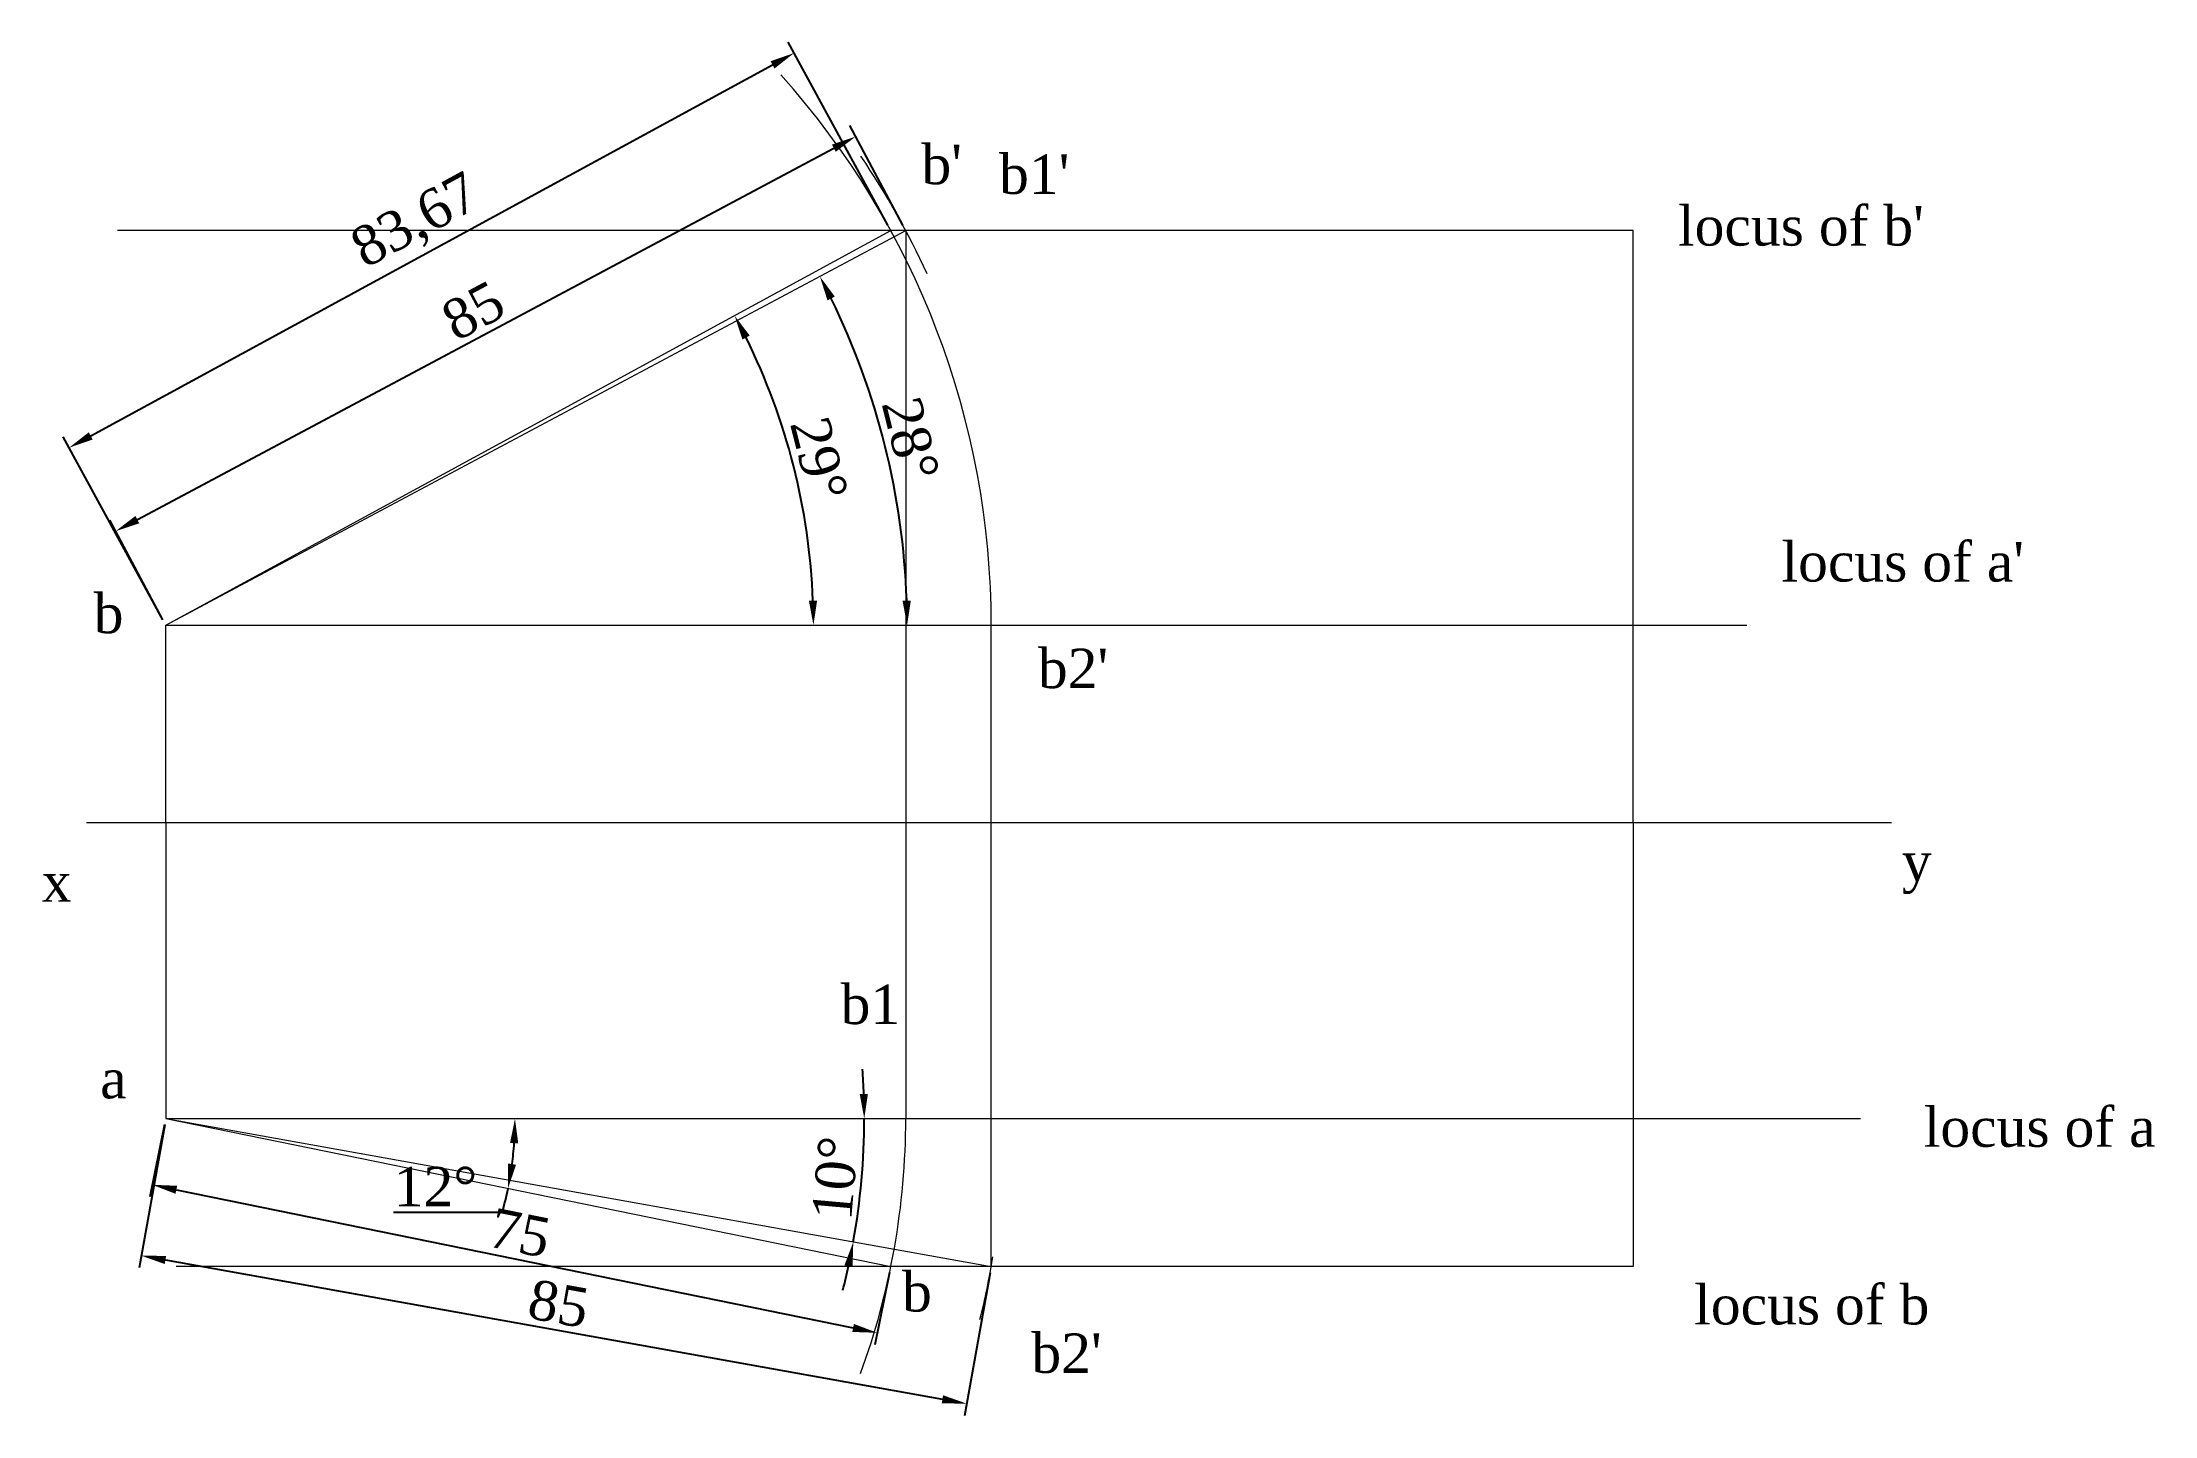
# Paper-space layout 'Layout13' of a CAD drawing. Header units: millimetres. Extents: x 39 to 253, y 28 to 167.
import ezdxf

# ---------------------------------------------------------------- set-up
doc = ezdxf.new("R2010")
doc.units = ezdxf.units.MM
doc.layers.add('PROJECTION LINE', color=5, linetype='Continuous', lineweight=5)
doc.layers.add('XY LINE', color=1, linetype='Continuous', lineweight=15)
doc.styles.get("Standard").update_dxf_attribs({"font": 'times.ttf', "height": 4})
doc.dimstyles.new('ISO-25', dxfattribs={"dimtxt": 4, "dimasz": 2.5, "dimexe": 1.25, "dimexo": 0.625, "dimtad": 1, "dimtoh": 1, "dimtxsty": 'Standard', "dimcen": 2.5, "dimadec": 0, "dimazin": 0, "dimtfac": 1, "dimtmove": 0, "dimatfit": 3, "dimfxl": 1, "dimarcsym": 0})

# ---------------------------------------------------------------- blocks, each defined once
blk = doc.blocks.new('*D108')
at = {"layer": 'Defpoints', "color": 0, "transparency": 16777216}
for p in [(125.34, 148.35), (116.6, 119.21), (51.86, 108.35), (51.86, 108.35), (212.11, 108.35)]:
    blk.add_point(p, dxfattribs=at)
at = {"layer": 'PROJECTION LINE', "color": 0, "lineweight": -2, "transparency": 16777216}
blk.add_arc((51.86, 108.35), 65.64, 2.1822, 26.3787, dxfattribs=at)
at = {"layer": 'PROJECTION LINE', "color": 0, "transparency": 16777216}
for points in [[(110.3, 137.32), (111.04, 137.71), (109.51, 139.73)], [(117.87, 110.86), (117.04, 110.84), (117.5, 108.35)]]:
    blk.add_solid(points, dxfattribs=at)
at = {"layer": 'PROJECTION LINE', "color": 0, "transparency": 16777216, "insert": (118.06, 125.2), "char_height": 4, "attachment_point": 5, "rotation": 284.2804}
blk.add_mtext('29°', dxfattribs=at)
blk = doc.blocks.new('*D109')
at = {"layer": 'Defpoints', "color": 0, "transparency": 16777216}
for p in [(125.34, 148.35), (116.6, 119.21), (51.86, 108.35), (51.86, 108.35), (212.11, 108.35)]:
    blk.add_point(p, dxfattribs=at)
at = {"layer": 'PROJECTION LINE', "color": 0, "lineweight": -2, "transparency": 16777216}
blk.add_arc((51.86, 108.35), 65.64, 2.1822, 26.3787, dxfattribs=at)
at = {"layer": 'PROJECTION LINE', "color": 0, "transparency": 16777216}
for points in [[(110.3, 137.32), (111.04, 137.71), (109.51, 139.73)], [(117.87, 110.86), (117.04, 110.84), (117.5, 108.35)]]:
    blk.add_solid(points, dxfattribs=at)
at = {"layer": 'PROJECTION LINE', "color": 0, "transparency": 16777216, "insert": (118.06, 125.2), "char_height": 4, "attachment_point": 5, "rotation": 284.2804}
blk.add_mtext('29°', dxfattribs=at)
blk = doc.blocks.new('*D110')
at = {"layer": 'Defpoints', "color": 0, "transparency": 16777216}
for p in [(126.86, 148.35), (125.99, 120.57), (51.86, 108.35), (51.86, 108.35), (212.11, 108.35)]:
    blk.add_point(p, dxfattribs=at)
at = {"layer": 'PROJECTION LINE', "color": 0, "lineweight": -2, "transparency": 16777216}
blk.add_arc((51.86, 108.35), 75.13, 1.9065, 26.166, dxfattribs=at)
at = {"layer": 'PROJECTION LINE', "color": 0, "transparency": 16777216}
for points in [[(118.92, 141.29), (119.66, 141.67), (118.15, 143.71)], [(127.37, 110.86), (126.53, 110.84), (126.99, 108.35)]]:
    blk.add_solid(points, dxfattribs=at)
at = {"layer": 'PROJECTION LINE', "color": 0, "transparency": 16777216, "insert": (127.33, 127.22), "char_height": 4, "attachment_point": 5, "rotation": 284.0362}
blk.add_mtext('28°', dxfattribs=at)
blk = doc.blocks.new('*D111')
at = {"layer": 'Defpoints', "color": 0, "transparency": 16777216}
for p in [(51.86, 58.35), (51.86, 58.35), (223.62, 58.35), (122.15, 50), (135.52, 43.35)]:
    blk.add_point(p, dxfattribs=at)
at = {"layer": 'PROJECTION LINE', "color": 0, "lineweight": -2, "transparency": 16777216}
for start, end in [(2.0235, 4.0471), (349.8358, 0), (345.7887, 347.8122)]:
    blk.add_arc((51.86, 58.35), 70.79, start, end, dxfattribs=at)
at = {"layer": 'PROJECTION LINE', "color": 0, "transparency": 16777216}
for points in [[(123.02, 60.86), (122.19, 60.84), (122.65, 58.35)], [(120.64, 43.48), (121.46, 43.32), (121.54, 45.86)]]:
    blk.add_solid(points, dxfattribs=at)
at = {"layer": 'PROJECTION LINE', "color": 0, "transparency": 16777216, "insert": (119.72, 52.31), "char_height": 4, "attachment_point": 5, "rotation": 84.9179}
blk.add_mtext('10°', dxfattribs=at)
blk = doc.blocks.new('*D113')
at = {"layer": 'Defpoints', "color": 0, "transparency": 16777216}
for p in [(51.86, 58.35), (51.86, 58.35), (223.62, 58.35), (87.17, 55.97), (125.34, 43.35)]:
    blk.add_point(p, dxfattribs=at)
at = {"layer": 'PROJECTION LINE', "color": 0, "lineweight": -2, "transparency": 16777216}
blk.add_line((85.95, 48.84), (74.93, 48.84), dxfattribs=at)
for start, end in [(352.5107, 355.9523), (344.4153, 348.463)]:
    blk.add_arc((51.86, 58.35), 35.4, start, end, dxfattribs=at)
at = {"layer": 'PROJECTION LINE', "color": 0, "transparency": 16777216}
for points in [[(86.75, 55.87), (87.58, 55.84), (87.25, 58.35)], [(87.36, 53.67), (86.54, 53.8), (86.54, 51.27)]]:
    blk.add_solid(points, dxfattribs=at)
at = {"layer": 'PROJECTION LINE', "color": 0, "transparency": 16777216, "insert": (79.19, 51.46), "char_height": 4, "attachment_point": 5}
blk.add_mtext('12°', dxfattribs=at)
blk = doc.blocks.new('*D114')
at = {"layer": 'Defpoints', "color": 0, "transparency": 16777216}
for p in [(115.54, 166.35), (125.34, 148.35), (51.86, 108.35)]:
    blk.add_point(p, dxfattribs=at)
at = {"layer": 'PROJECTION LINE', "color": 0, "lineweight": -2, "transparency": 16777216}
for p, q in [((125.04, 148.9), (114.95, 167.44)), ((44.25, 127.54), (113.35, 165.15)), ((51.56, 108.9), (41.46, 127.44))]:
    blk.add_line(p, q, dxfattribs=at)
at = {"layer": 'PROJECTION LINE', "color": 0, "transparency": 16777216}
for points in [[(113.15, 165.52), (113.55, 164.78), (115.54, 166.35)], [(44.06, 127.91), (44.45, 127.18), (42.06, 126.35)]]:
    blk.add_solid(points, dxfattribs=at)
at = {"layer": 'PROJECTION LINE', "color": 0, "transparency": 16777216, "insert": (77.31, 149.08), "char_height": 4, "attachment_point": 5, "rotation": 28.5608}
blk.add_mtext('83,67', dxfattribs=at)
blk = doc.blocks.new('*D115')
at = {"layer": 'Defpoints', "color": 0, "transparency": 16777216}
for p in [(121.77, 157.88), (126.86, 148.35), (51.86, 108.35)]:
    blk.add_point(p, dxfattribs=at)
at = {"layer": 'PROJECTION LINE', "color": 0, "lineweight": -2, "transparency": 16777216}
for p, q in [((126.56, 148.9), (121.18, 158.99)), ((48.98, 119.06), (119.57, 156.71)), ((51.56, 108.9), (46.18, 118.99))]:
    blk.add_line(p, q, dxfattribs=at)
at = {"layer": 'PROJECTION LINE', "color": 0, "transparency": 16777216}
for points in [[(119.37, 157.07), (119.76, 156.34), (121.77, 157.88)], [(48.78, 119.43), (49.17, 118.69), (46.77, 117.88)]]:
    blk.add_solid(points, dxfattribs=at)
at = {"layer": 'PROJECTION LINE', "color": 0, "transparency": 16777216, "insert": (83.02, 140.23), "char_height": 4, "attachment_point": 5, "rotation": 28.0725}
blk.add_mtext('85', dxfattribs=at)
blk = doc.blocks.new('*D116')
at = {"layer": 'Defpoints', "color": 0, "transparency": 16777216}
for p in [(51.86, 58.35), (135.52, 43.35), (133.03, 29.46)]:
    blk.add_point(p, dxfattribs=at)
at = {"layer": 'PROJECTION LINE', "color": 0, "lineweight": -2, "transparency": 16777216}
for p, q in [((51.75, 57.73), (49.15, 43.23)), ((51.83, 44.02), (130.57, 29.9)), ((135.41, 42.73), (132.81, 28.23))]:
    blk.add_line(p, q, dxfattribs=at)
at = {"layer": 'PROJECTION LINE', "color": 0, "transparency": 16777216}
for points in [[(51.9, 44.43), (51.75, 43.61), (49.37, 44.46)], [(130.64, 30.31), (130.5, 29.49), (133.03, 29.46)]]:
    blk.add_solid(points, dxfattribs=at)
at = {"layer": 'PROJECTION LINE', "color": 0, "transparency": 16777216, "insert": (91.67, 39.58), "char_height": 4, "attachment_point": 5, "rotation": 349.8358}
blk.add_mtext('85', dxfattribs=at)
blk = doc.blocks.new('*D117')
at = {"layer": 'Defpoints', "color": 0, "transparency": 16777216}
for p in [(51.86, 58.35), (125.34, 43.35), (123.97, 36.64)]:
    blk.add_point(p, dxfattribs=at)
at = {"layer": 'PROJECTION LINE', "color": 0, "lineweight": -2, "transparency": 16777216}
for p, q in [((51.73, 57.74), (50.24, 50.41)), ((52.94, 51.14), (121.52, 37.14)), ((125.22, 42.74), (123.72, 35.41))]:
    blk.add_line(p, q, dxfattribs=at)
at = {"layer": 'PROJECTION LINE', "color": 0, "transparency": 16777216}
for points in [[(53.02, 51.54), (52.85, 50.73), (50.49, 51.64)], [(121.6, 37.54), (121.44, 36.73), (123.97, 36.64)]]:
    blk.add_solid(points, dxfattribs=at)
at = {"layer": 'PROJECTION LINE', "color": 0, "transparency": 16777216, "insert": (87.76, 46.75), "char_height": 4, "attachment_point": 5, "rotation": 348.463}
blk.add_mtext('75', dxfattribs=at)

psp = doc.layouts.new('Layout13')

# ---------------------------------------------------------------- linework, layer by layer
at = {"layer": 'PROJECTION LINE'}
for p, q in [((200.581, 148.349), (46.968, 148.349)), ((51.856, 108.349), (126.856, 148.349)), ((51.856, 108.349), (125.34, 148.349)), ((126.856, 148.349), (126.856, 58.349)), ((200.581, 88.349), (200.581, 148.349)), ((51.856, 88.349), (51.856, 108.349)), ((51.856, 108.349), (212.109, 108.349)), ((135.522, 43.349), (135.522, 108.349)), ((51.856, 88.349), (51.856, 58.349)), ((200.581, 88.349), (200.581, 43.349)), ((51.856, 58.349), (223.625, 58.349)), ((51.856, 58.349), (135.522, 43.349)), ((51.856, 58.349), (125.34, 43.349)), ((200.581, 43.349), (52.903, 43.349))]:
    psp.add_line(p, q, dxfattribs=at)
for centre, radius, start, end in [((51.856, 108.349), 83.666, 0, 41.81868), ((51.856, 108.349), 85, 24.78598, 34.00633), ((51.856, 58.349), 75, 339.84506, 360), ((51.856, 58.349), 85, 346.12968, 350.50507)]:
    psp.add_arc(centre, radius, start, end, dxfattribs=at)
at = {"layer": 'XY LINE'}
psp.add_line((43.826, 88.349), (226.771, 88.349), dxfattribs=at)

# ---------------------------------------------------------------- texts
at = {"layer": 'PROJECTION LINE'}
for s, p in [("b'", (128.447, 153.054)), ("b1'", (136.312, 152.072)), ("locus of b'", (205.128, 146.834)), ("locus of a'", (215.614, 112.786)), ('b', (44.556, 107.547)), ("b2'", (140.244, 101.982)), ('b1', (120.254, 67.933)), ('a', (45.212, 60.404)), ('locus of a', (230.033, 55.493)), ('b', (126.481, 38.796)), ('locus of b', (206.767, 37.486)), ("b2'", (139.589, 32.576))]:
    psp.add_text(s, height=4, dxfattribs=at).set_placement(p)
at = {"layer": 'XY LINE'}
for s, p in [('y', (227.813, 82.419)), ('x', (39.287, 80.327))]:
    psp.add_text(s, height=4, dxfattribs=at).set_placement(p)

# ---------------------------------------------------------------- dimensions: what is measured, and where the dimension line sits
at = {"layer": 'PROJECTION LINE'}
for p1, p2, distance, picture, middle in [((51.856, 108.349), (125.34, 148.349), 20.491, '*D114', (77.311, 149.084)), ((51.856, 108.349), (126.856, 148.349), 10.805, '*D115', (83.02, 140.229)), ((51.856, 58.349), (135.522, 43.349), -14.107, '*D116', (91.669, 39.581)), ((51.856, 58.349), (125.34, 43.349), -6.851, '*D117', (87.761, 46.748))]:
    dim = psp.add_aligned_dim(p1=p1, p2=p2, distance=distance, dimstyle='ISO-25', dxfattribs=at)
    dim.commit()
    dim.dimension.update_dxf_attribs({"geometry": picture, "text_midpoint": middle})
for base, line1, line2, picture, middle in [((116.596, 119.206), ((51.856, 108.349), (125.34, 148.349)), ((51.856, 108.349), (212.109, 108.349)), '*D108', (118.055, 125.199)), ((116.596, 119.206), ((51.856, 108.349), (212.109, 108.349)), ((51.856, 108.349), (125.34, 148.349)), '*D109', (118.055, 125.199)), ((125.99, 120.565), ((51.856, 108.349), (212.109, 108.349)), ((51.856, 108.349), (126.856, 148.349)), '*D110', (127.327, 127.217)), ((122.152, 49.996), ((51.856, 58.349), (223.625, 58.349)), ((51.856, 58.349), (135.522, 43.349)), '*D111', (119.719, 52.313)), ((87.171, 55.975), ((51.856, 58.349), (223.625, 58.349)), ((51.856, 58.349), (125.34, 43.349)), '*D113', (79.189, 51.464))]:
    dim = psp.add_angular_dim_2l(base=base, line1=line1, line2=line2, dimstyle='ISO-25', dxfattribs=at)
    dim.commit()
    dim.dimension.update_dxf_attribs({"geometry": picture, "text_midpoint": middle})

doc.saveas('drawing.dxf')
